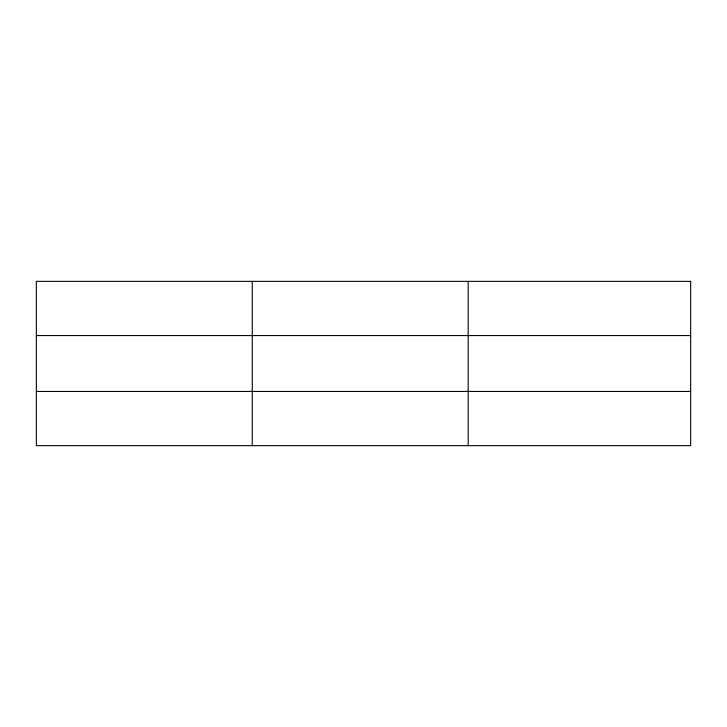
<?xml version="1.0" encoding="UTF-8"?>
<svg xmlns="http://www.w3.org/2000/svg" width="727" height="727" viewBox="0 0 727 727"><rect width="100%" height="100%" fill="white"/><g stroke="black" fill="none" stroke-linecap="round" stroke-linejoin="round"><path stroke-width="1.09" d="M252.269 445.651L252.269 281.349M468.188 445.651L468.188 281.349M36.35 335.565L690.65 335.565M36.35 391.435L690.65 391.435M690.65 281.349L690.65 445.651L36.35 445.651L36.35 281.349L690.65 281.349"/></g></svg>
